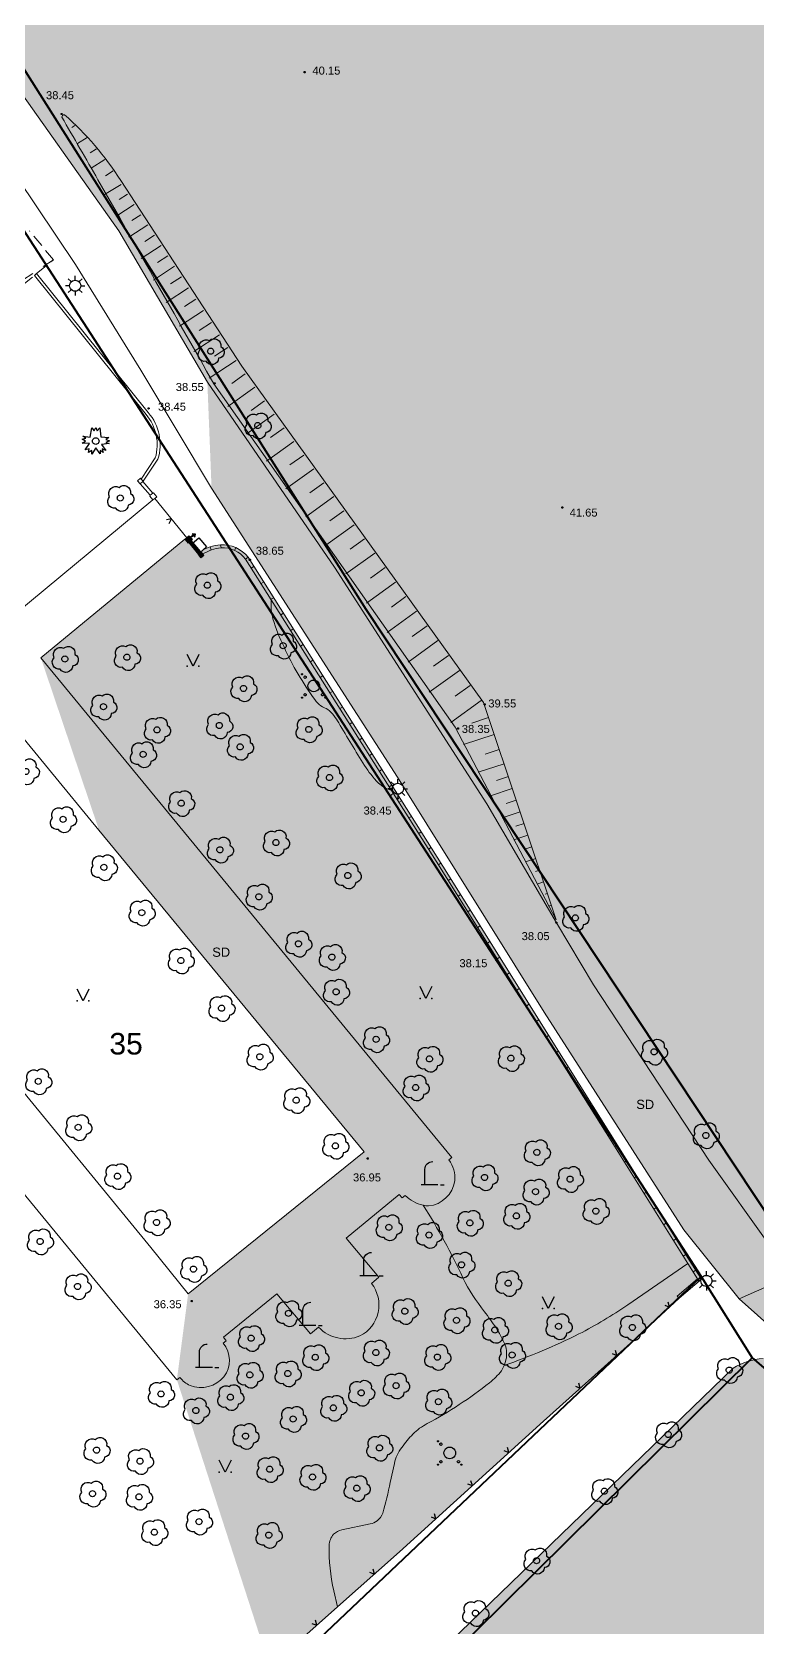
# Model space of a CAD drawing. Header units: metres. Extents: x 363857 to 365179, y 5807840 to 5809004.
# Drawn here: x 364719 to 364777.9, y 5808416.5 to 5808546.1 of the extents above; entities that cross this region are included whole.
import ezdxf

# ---------------------------------------------------------------- set-up
doc = ezdxf.new("R2010")
doc.units = ezdxf.units.M
doc.header["$LTSCALE"] = 0.5
for name, pattern in [('LF11.2', [4, 2, -2]), ('LF11.26', [0]), ('LF11.3', [3, 2, -1])]:
    doc.linetypes.add(name, pattern=pattern)
doc.layers.get('0').update_dxf_attribs({"color": 1, "linetype": 'CONTINUOUS'})
for name, color, linetype in [('Flurstücksgrenze', 5, 'CONTINUOUS'), ('Stk.Bauliche Anlagen', 1, 'CONTINUOUS'), ('Stk.Befestigungsarten', 1, 'CONTINUOUS'), ('Stk.Beleuchtung', 1, 'CONTINUOUS'), ('Stk.Bäume', 1, 'CONTINUOUS'), ('Stk.Böschungen', 1, 'CONTINUOUS'), ('Stk.Einfriedungen', 1, 'CONTINUOUS'), ('Stk.Geländehöhen', 1, 'CONTINUOUS'), ('Stk.Grünflächen', 1, 'CONTINUOUS'), ('Stk.Stadtmöbel', 1, 'CONTINUOUS'), ('Stk.Stromversorgung', 1, 'CONTINUOUS'), ('Stk.Topografie allgemein', 1, 'CONTINUOUS'), ('Stk.Waldflächen', 1, 'CONTINUOUS')]:
    doc.layers.add(name, color=color, linetype=linetype)
doc.styles.add('TA  11.0401.0000', font='Arial.ttf')

# ---------------------------------------------------------------- blocks, each defined once
blk = doc.blocks.new('S11..378')
at = {"color": 0, "lineweight": -2}
blk.add_lwpolyline([(-0.025, 0.05), (0, 0), (0.025, 0.05)], dxfattribs=at)
blk = doc.blocks.new('S11..55', base_point=(0, -0.3))
at = {"lineweight": -2}
blk.add_hatch(color=0, dxfattribs=at).paths.add_polyline_path([(0.15, -0.3), (0.15, 0), (0.1449, 0.0388), (0.1299, 0.075), (0.1061, 0.1061), (0.075, 0.1299), (0.0388, 0.1449), (0, 0.15), (0.0374, 0.1308), (0.0681, 0.102), (0.0895, 0.0657), (0.1, 0.025), (0.1, -0.3)], flags=0)
at = {"color": 0, "lineweight": -2}
blk.add_lwpolyline([(-0.15, -0.3), (-0.15, 0, -0.4142136), (0, 0.15)], format="xyb", dxfattribs=at)
for points in [[(0.1, -0.3), (0, -0.3), (-0.15, -0.3), (-0.225, -0.3)], [(0.15, -0.3), (0.225, -0.3)]]:
    blk.add_lwpolyline(points, dxfattribs=at)
blk = doc.blocks.new('Schaltschrank mit Blitz')
at = {"lineweight": -2}
blk.add_hatch(color=0, dxfattribs=at).paths.add_polyline_path([(0.3387, -0.045), (0.2746, -0.1092), (0.2292, -0.0454), (0.2809, -0.0446), (0.2999, 0.064), (0.2234, 0.0322), (0.2487, 0.1804), (0.2546, 0.1802), (0.2297, 0.0388), (0.2999, 0.0713), (0.3064, 0.0709), (0.2876, -0.0448)], flags=0)
at = {"color": 0, "lineweight": -2}
for points in [[(-0.15, 0.1125), (0.15, 0.1125), (0.15, -0.1125), (-0.15, -0.1125)], [(0.2546, 0.1802), (0.2487, 0.1804), (0.2234, 0.0322), (0.2999, 0.064), (0.2809, -0.0446), (0.2292, -0.0454), (0.2746, -0.1092), (0.3387, -0.045), (0.2876, -0.0448), (0.3064, 0.0709), (0.2999, 0.0713), (0.2297, 0.0388)]]:
    blk.add_lwpolyline(points, close=True, dxfattribs=at)
blk = doc.blocks.new('S11..124')
at = {"color": 0, "lineweight": -2}
for points in [[(-0.1, 0), (-0.175, 0)], [(-0.075, 0.075), (-0.125, 0.125)], [(0, 0.1), (0, 0.175)], [(0.075, 0.075), (0.125, 0.125)], [(0.1, 0), (0.175, 0)], [(-0.075, -0.075), (-0.125, -0.125)], [(0, -0.1), (0, -0.175)], [(0.075, -0.075), (0.125, -0.125)]]:
    blk.add_lwpolyline(points, dxfattribs=at)
blk.add_lwpolyline([(0.0866, -0.05, -0.5773503), (-0.0866, -0.05, -0.5773503), (0, 0.1, -0.5773503)], format="xyb", close=True, dxfattribs=at)
blk = doc.blocks.new('S11..147', base_point=(0, 0.3))
at = {"color": 0, "lineweight": -2}
for points in [[(-0.0957, 0.3975, -0.5773503), (-0.1043, 0.3975, -0.5773503), (-0.1, 0.405, -0.5773503)], [(-0.0663, 0.37, -0.5773503), (-0.0837, 0.37, -0.5773503), (-0.075, 0.385, -0.5773503)], [(0.0433, 0.275, -0.5773503), (-0.0433, 0.275, -0.5773503), (0, 0.35, -0.5773503)], [(-0.0957, 0.1975, -0.5773503), (-0.1043, 0.1975, -0.5773503), (-0.1, 0.205, -0.5773503)], [(-0.0663, 0.22, -0.5773503), (-0.0837, 0.22, -0.5773503), (-0.075, 0.235, -0.5773503)], [(0.0837, 0.22, -0.5773503), (0.0663, 0.22, -0.5773503), (0.075, 0.235, -0.5773503)], [(0.1043, 0.1975, -0.5773503), (0.0957, 0.1975, -0.5773503), (0.1, 0.205, -0.5773503)]]:
    blk.add_lwpolyline(points, format="xyb", close=True, dxfattribs=at)
blk = doc.blocks.new('S11..146', base_point=(0, 0.25))
at = {"color": 0, "lineweight": -2}
blk.add_lwpolyline([(0.05, 0.35), (0, 0.25), (-0.05, 0.35)], dxfattribs=at)
for p in [(-0.05, 0.25), (0.05, 0.25)]:
    blk.add_point(p, dxfattribs=at)
blk = doc.blocks.new('S11..60')
at = {"color": 0, "lineweight": -2}
for points in [[(0.165, 0.075, -0.7675055), (0.13, -0.115, -0.7475991), (-0.075, -0.165, -0.7388858), (-0.175, 0.02, -0.7315501), (-0.02, 0.175, -0.7388858)], [(0.0433, -0.025, -0.5773503), (-0.0433, -0.025, -0.5773503), (0, 0.05, -0.5773503)]]:
    blk.add_lwpolyline(points, format="xyb", close=True, dxfattribs=at)
blk = doc.blocks.new('Geländehöhe')
at = {"color": 0, "lineweight": -2}
for points in [[(0.0087, -0.005, -0.5773503), (-0.0087, -0.005, -0.5773503), (0, 0.01, -0.5773503)], [(0.0043, -0.0025, -0.5773503), (-0.0043, -0.0025, -0.5773503), (0, 0.005, -0.5773503)]]:
    blk.add_lwpolyline(points, format="xyb", close=True, dxfattribs=at)
blk = doc.blocks.new('Nadelbaum')
at = {"color": 0, "lineweight": -2}
blk.add_lwpolyline([(0.185, 0.155), (0.475, 0.125), (0.365, 0.06), (0.5, 0.015), (0.37, -0.045), (0.49, -0.085), (0.21, -0.12), (0.36, -0.335), (0.235, -0.285), (0.265, -0.41), (0.155, -0.34), (0.16, -0.465), (0, -0.245), (-0.14, -0.47), (-0.14, -0.34), (-0.26, -0.415), (-0.24, -0.28), (-0.375, -0.32), (-0.225, -0.09), (-0.49, -0.07), (-0.37, 0), (-0.49, 0.07), (-0.355, 0.1), (-0.46, 0.175), (-0.195, 0.145), (-0.135, 0.475), (-0.06, 0.365), (0, 0.495), (0.05, 0.37), (0.15, 0.475)], close=True, dxfattribs=at)
blk.add_lwpolyline([(0.1039, -0.06, -0.5773503), (-0.1039, -0.06, -0.5773503), (0, 0.12, -0.5773503)], format="xyb", close=True, dxfattribs=at)

msp = doc.modelspace()

# ---------------------------------------------------------------- hatches: boundary and pattern name
at = {"layer": 'Stk.Befestigungsarten', "lineweight": 18, "true_color": 0xe4d1d1}
for points in [[(364764.6455, 5808468.6726), (364774.0009, 5808454.437), (364779.0683, 5808447.3369), (364780.8809, 5808445.1211), (364776.4814, 5808443.1777), (364771.9717, 5808448.7669), (364760.6359, 5808466.4514), (364748.7195, 5808485.531), (364733.6015, 5808509.0135), (364733.2593, 5808517.6359), (364743.58, 5808502.6026), (364755.9606, 5808483.3852), (364761.6172, 5808473.7248)], [(364730.7842, 5808436.5947), (364731.7, 5808443.5831), (364745.9972, 5808455.1061), (364724.4526, 5808481.2498), (364719.7308, 5808495.2335), (364753.1261, 5808454.6511), (364752.8783, 5808454.4556, -0.18354437), (364753.3611, 5808452.7561, -0.34647656), (364751.2304, 5808450.7137, -0.03698761), (364750.7944, 5808450.7748, -0.14306954), (364749.3258, 5808451.5721), (364749.0754, 5808451.3708), (364748.8328, 5808451.6361), (364744.5379, 5808448.1114), (364747.1857, 5808444.9225), (364746.5925, 5808444.4236, -0.47221104), (364745.6615, 5808440.1591, -0.30836061), (364742.3008, 5808440.8637), (364741.6388, 5808440.3392), (364738.8971, 5808443.5818), (364734.5581, 5808440.0508), (364734.7853, 5808439.7717), (364734.5371, 5808439.5698, -0.35436349), (364734.5995, 5808436.832, -0.32023733), (364731.8588, 5808436.1397, -0.12230106), (364731.0341, 5808436.7866)]]:
    msp.add_hatch(color=254, dxfattribs=at).paths.add_polyline_path(points, flags=0)
at = {"layer": 'Stk.Befestigungsarten', "lineweight": 18}
msp.add_hatch(color=9, dxfattribs=at).paths.add_polyline_path([(364865.5289, 5808379.7693), (364862.5947, 5808381.3535), (364846.8894, 5808391.5404), (364833.5565, 5808400.1016), (364823.5591, 5808406.4919), (364816.7596, 5808411.1088), (364804.9708, 5808419.3806, 0.0017968), (364788.4764, 5808432.3831), (364776.4814, 5808443.1777), (364780.8809, 5808445.1211), (364791.6963, 5808436.4919), (364804.4354, 5808426.1408), (364815.5788, 5808417.2292), (364823.8065, 5808410.8236), (364832.8914, 5808404.9468), (364846.7479, 5808395.9409), (364863.2677, 5808385.2468, 0.02190614), (364870.0932, 5808381.5097)], flags=0)
at = {"layer": 'Stk.Einfriedungen', "lineweight": 18, "true_color": 0xe5e5e5}
for points in [[(364732.0215, 5808504.8117), (364731.957, 5808504.7596), (364731.7493, 5808504.591), (364731.7006, 5808504.5562), (364731.4416, 5808504.8793), (364731.5805, 5808504.9968), (364731.7576, 5808505.1375)], [(364731.7493, 5808504.591), (364731.957, 5808504.7596), (364732.6985, 5808503.867), (364732.7819, 5808503.7997), (364732.5334, 5808503.631)], [(364734.3224, 5808504.4022), (364734.3692, 5808504.165, 0.1084737), (364732.8852, 5808503.6758), (364732.7819, 5808503.7997), (364732.6985, 5808503.867, -0.13365209)], [(364734.3224, 5808504.4022, -0.2537307), (364736.5631, 5808503.401), (364736.3662, 5808503.2635, 0.24929541), (364734.3692, 5808504.165)], [(364732.7297, 5808503.3533), (364732.5296, 5808503.5948), (364732.7819, 5808503.7997), (364732.8852, 5808503.6758), (364732.9841, 5808503.5517)], [(364738.4543, 5808499.9544), (364736.3662, 5808503.2635), (364736.5631, 5808503.401), (364752.385, 5808478.3273), (364762.189, 5808462.6372), (364765.8718, 5808456.7724), (364772.6364, 5808445.9849), (364773.4123, 5808444.7623), (364773.0977, 5808444.8102), (364772.2854, 5808446.034), (364765.6686, 5808456.6449), (364761.9855, 5808462.5099), (364752.1821, 5808478.1993), (364748.232, 5808484.4593)], [(364771.5868, 5808443.2146), (364771.4316, 5808443.3976), (364773.0977, 5808444.8102), (364773.4123, 5808444.7623)]]:
    msp.add_hatch(color=254, dxfattribs=at).paths.add_polyline_path(points, flags=0)
at = {"layer": 'Stk.Grünflächen', "lineweight": 18, "true_color": 0xe0ffd9}
for points in [[(364738.4543, 5808499.9544, 0.08119315), (364738.5844, 5808498.4126, 0.04290673), (364739.4891, 5808496.1194, 0.05028826), (364741.9873, 5808491.8397, 0.06975926), (364742.4831, 5808491.3398, 0.01705334), (364743.0568, 5808491.0474, -0.0909391), (364743.9334, 5808489.9538, 0.01007959), (364746.0332, 5808486.5022, 0.05557962), (364747.1625, 5808485.0671, 0.11955518), (364748.232, 5808484.4593), (364752.1821, 5808478.1993), (364761.9855, 5808462.5099), (364765.6686, 5808456.6449), (364772.2854, 5808446.034), (364767.4143, 5808442.6877, -0.03146457), (364763.4524, 5808440.3169, -0.03089924), (364757.3735, 5808437.759, 0.06421351), (364757.5544, 5808438.3931, 0.13065501), (364757.4105, 5808439.5528, 0.02565081), (364756.7172, 5808440.8078, 0.02174512), (364755.7727, 5808442.128, -0.05092414), (364754.0236, 5808444.873, 0.03451614), (364750.7944, 5808450.7748, 0.03698761), (364751.2304, 5808450.7137, 0.34647656), (364753.3611, 5808452.7561, 0.18354437), (364752.8783, 5808454.4556), (364753.1261, 5808454.6511), (364719.7308, 5808495.2335), (364731.4416, 5808504.8793), (364731.7006, 5808504.5562), (364731.7493, 5808504.591), (364732.5334, 5808503.631), (364732.7819, 5808503.7997), (364732.5296, 5808503.5948), (364732.7297, 5808503.3533), (364732.9841, 5808503.5517), (364732.8852, 5808503.6758, -0.1084737), (364734.3692, 5808504.165, -0.24929541), (364736.3662, 5808503.2635)], [(364748.232, 5808484.4593, -0.11955518), (364747.1625, 5808485.0671, -0.05557962), (364746.0332, 5808486.5022, -0.01007959), (364743.9334, 5808489.9538, 0.0909391), (364743.0568, 5808491.0474, -0.01705334), (364742.4831, 5808491.3398, -0.06975926), (364741.9873, 5808491.8397, -0.05028826), (364739.4891, 5808496.1194, -0.04290673), (364738.5844, 5808498.4126, -0.08119315), (364738.4543, 5808499.9544)], [(364743.8377, 5808418.1509), (364738.334, 5808413.2822), (364730.7842, 5808436.5947), (364731.0341, 5808436.7866, 0.12230106), (364731.8588, 5808436.1397, 0.32023733), (364734.5995, 5808436.832, 0.35436349), (364734.5371, 5808439.5698), (364734.7853, 5808439.7717), (364734.5581, 5808440.0508), (364738.8971, 5808443.5818), (364741.6388, 5808440.3392), (364742.3008, 5808440.8637, 0.30836061), (364745.6615, 5808440.1591, 0.47221104), (364746.5925, 5808444.4236), (364747.1857, 5808444.9225), (364744.5379, 5808448.1114), (364748.8328, 5808451.6361), (364749.0754, 5808451.3708), (364749.3258, 5808451.5721, 0.14306954), (364750.7944, 5808450.7748, -0.03451614), (364754.0236, 5808444.873, 0.05092414), (364755.7727, 5808442.128, -0.02174512), (364756.7172, 5808440.8078, -0.02565081), (364757.4105, 5808439.5528, -0.13065501), (364757.5544, 5808438.3931, -0.06421351), (364757.3735, 5808437.759, -0.0825406), (364757.149, 5808437.3286, -0.06050367), (364756.1943, 5808436.3595, -0.04448556), (364751.1219, 5808433.0397, 0.06962608), (364749.9541, 5808432.1871, 0.02169881), (364749.0645, 5808431.1061, 0.11668682), (364748.4532, 5808429.797), (364748.12, 5808428.2595, -0.0224932), (364747.5199, 5808425.7668, -0.11062086), (364747.0609, 5808425.1283, -0.1028653), (364746.496, 5808424.8949), (364744.1822, 5808424.4002, 0.13694176), (364743.5136, 5808424.0468, 0.17959957), (364743.1568, 5808423.1406, 0.06075), (364743.5226, 5808419.4609)], [(364760.5653, 5808433.2493), (364748.8775, 5808422.6142), (364743.8377, 5808418.1509), (364743.5226, 5808419.4609, -0.06075), (364743.1568, 5808423.1406, -0.17959957), (364743.5136, 5808424.0468, -0.13694176), (364744.1822, 5808424.4002), (364746.496, 5808424.8949, 0.1028653), (364747.0609, 5808425.1283, 0.11062086), (364747.5199, 5808425.7668, 0.0224932), (364748.12, 5808428.2595), (364748.4532, 5808429.797, -0.11668682), (364749.0645, 5808431.1061, -0.02169881), (364749.9541, 5808432.1871, -0.06962608), (364751.1219, 5808433.0397, 0.04448556), (364756.1943, 5808436.3595, 0.06050367), (364757.149, 5808437.3286, 0.0825406), (364757.3735, 5808437.759, 0.03089924), (364763.4524, 5808440.3169, 0.03146457), (364767.4143, 5808442.6877), (364772.2854, 5808446.034), (364773.0977, 5808444.8102), (364771.4316, 5808443.3976), (364771.5868, 5808443.2146), (364767.8869, 5808439.7892)]]:
    msp.add_hatch(color=254, dxfattribs=at).paths.add_polyline_path(points, flags=0)
at = {"layer": 'Stk.Waldflächen', "lineweight": 18, "true_color": 0xb3ff7f}
for points in [[(364856.1056, 5808603.8311), (364866.0623, 5808600.2262), (364875.1949, 5808596.9995), (364881.8111, 5808594.6518), (364887.4852, 5808592.6483), (364895.9869, 5808589.2956), (364906.0928, 5808585.2734), (364917.4822, 5808580.7702), (364921.6797, 5808578.0866), (364934.3953, 5808570.256), (364780.8809, 5808445.1211), (364779.0683, 5808447.3369), (364774.0009, 5808454.437), (364764.6455, 5808468.6726), (364761.6172, 5808473.7248), (364755.9606, 5808483.3852), (364743.58, 5808502.6026), (364733.2593, 5808517.6359), (364726.0778, 5808529.9147), (364716.5473, 5808543.3564), (364713.8791, 5808547.2331)], [(364865.5289, 5808379.7693), (364867.3813, 5808355.6616), (364822.5641, 5808381.9794), (364790.8276, 5808400.5176, 0.20171767), (364789.9236, 5808400.7082), (364750.0937, 5808396.4049), (364749.6682, 5808412.1109), (364775.972, 5808437.5387, -0.11028458), (364778.4213, 5808438.3388), (364788.4764, 5808432.3831, -0.0017968), (364804.9708, 5808419.3806), (364816.7596, 5808411.1088), (364823.5591, 5808406.4919), (364833.5565, 5808400.1016), (364846.8894, 5808391.5404), (364862.5947, 5808381.3535)]]:
    msp.add_hatch(color=71, dxfattribs=at).paths.add_polyline_path(points, flags=0)

# ---------------------------------------------------------------- linework, layer by layer
at = {"layer": 'Flurstücksgrenze', "color": 7, "linetype": 'Continuous', "lineweight": 40}
for p, q in [((364698.368, 5808574.568), (364746.144, 5808499.196)), ((364692.76, 5808569.416), (364773.383, 5808444.993)), ((364746.144, 5808499.196), (364782.683, 5808444.044)), ((364773.383, 5808444.993), (364735.885, 5808409.442)), ((364773.383, 5808444.993), (364777.518, 5808438.386)), ((364737.771, 5808399.071), (364777.518, 5808438.386)), ((364777.518, 5808438.386), (364794.844, 5808423.492))]:
    msp.add_line(p, q, dxfattribs=at)
at = {"layer": 'Stk.Bauliche Anlagen', "color": 7, "linetype": 'LF11.3', "lineweight": 18}
for p, q in [((364720.7551, 5808527.5613), (364718.8042, 5808529.9306)), ((364719.3874, 5808526.4413), (364720.7551, 5808527.5613)), ((364715.9516, 5808523.6276), (364719.2018, 5808526.2893)), ((364719.2018, 5808526.2893), (364719.3874, 5808526.4413))]:
    msp.add_line(p, q, dxfattribs=at)
at = {"layer": 'Stk.Bauliche Anlagen', "color": 7, "linetype": 'LF11.2', "lineweight": 18}
msp.add_line((364720.7551, 5808527.5613), (364696.8782, 5808511.9126), dxfattribs=at)
at = {"layer": 'Stk.Böschungen', "color": 7, "linetype": 'Continuous', "lineweight": 9}
for p, q in [((364722.485, 5808538.4788), (364722.2514, 5808538.3228)), ((364723.498, 5808537.5069), (364722.7203, 5808536.9998)), ((364724.239, 5808536.5734), (364723.7334, 5808536.2613)), ((364724.9407, 5808535.7179), (364723.8127, 5808535.0159)), ((364725.6037, 5808534.7847), (364724.9813, 5808534.3948)), ((364726.2604, 5808533.6869), (364724.9157, 5808532.8814)), ((364726.77, 5808532.9064), (364726.0826, 5808532.4596)), ((364727.3167, 5808532.069), (364725.8925, 5808531.1427)), ((364728.41, 5808530.3943), (364726.8851, 5808529.4047)), ((364727.8633, 5808531.2317), (364727.127, 5808530.7512)), ((364728.9567, 5808529.557), (364728.1686, 5808529.047)), ((364729.5034, 5808528.7197), (364727.8789, 5808527.6635)), ((364730.0501, 5808527.8823), (364729.2124, 5808527.3385)), ((364730.5968, 5808527.045), (364728.8728, 5808525.9213)), ((364731.1593, 5808526.1834), (364730.271, 5808525.6052)), ((364731.7389, 5808525.2957), (364729.9084, 5808524.1045)), ((364732.3359, 5808524.3813), (364731.3933, 5808523.7668)), ((364732.951, 5808523.4392), (364731.0076, 5808522.1745)), ((364733.5848, 5808522.4684), (364732.5832, 5808521.8173)), ((364734.238, 5808521.468), (364732.1736, 5808520.1259)), ((364734.9111, 5808520.437), (364733.8481, 5808519.744)), ((364735.6048, 5808519.3744), (364733.4122, 5808517.9485)), ((364737.1179, 5808517.2092), (364734.9365, 5808515.6453)), ((364736.3363, 5808518.2907), (364735.2532, 5808517.5115)), ((364737.9039, 5808516.1214), (364736.8083, 5808515.333)), ((364738.6945, 5808515.0274), (364736.4887, 5808513.4441)), ((364739.4897, 5808513.927), (364738.382, 5808513.1284)), ((364740.2894, 5808512.8202), (364738.06, 5808511.2157)), ((364741.0939, 5808511.707), (364739.9722, 5808510.9008)), ((364741.9029, 5808510.5874), (364739.6409, 5808508.9737)), ((364742.7167, 5808509.4613), (364741.5812, 5808508.6468)), ((364743.5351, 5808508.3287), (364741.2506, 5808506.6909)), ((364744.3583, 5808507.1895), (364743.2093, 5808506.3661)), ((364745.1863, 5808506.0437), (364742.8818, 5808504.3776)), ((364746.0191, 5808504.8913), (364744.8588, 5808504.0553)), ((364746.8567, 5808503.7322), (364744.5178, 5808502.0575)), ((364747.6991, 5808502.5664), (364746.5264, 5808501.7192)), ((364748.5464, 5808501.3938), (364746.1897, 5808499.6864)), ((364750.2558, 5808499.0282), (364747.8713, 5808497.3018)), ((364749.3986, 5808500.2144), (364748.211, 5808499.3594)), ((364751.118, 5808497.8352), (364749.9138, 5808496.974)), ((364751.9851, 5808496.6352), (364749.5672, 5808494.8968)), ((364752.8572, 5808495.4283), (364751.6433, 5808494.5511)), ((364753.7344, 5808494.2144), (364751.287, 5808492.4577)), ((364754.6167, 5808492.9935), (364753.3854, 5808492.1108)), ((364755.504, 5808491.7655), (364753.0308, 5808489.9848)), ((364756.1109, 5808490.3838), (364754.7481, 5808489.9329)), ((364756.5666, 5808489.0225), (364754.081, 5808488.1919)), ((364756.9825, 5808487.7799), (364755.8407, 5808487.3991)), ((364757.3646, 5808486.6385), (364755.2667, 5808485.9399)), ((364757.7154, 5808485.5905), (364756.7519, 5808485.2698)), ((364758.0376, 5808484.6278), (364756.2668, 5808484.0404)), ((364758.355, 5808483.6796), (364757.5477, 5808483.4104)), ((364758.6725, 5808482.7313), (364757.2108, 5808482.2476)), ((364759.3073, 5808480.8347), (364758.1548, 5808480.4548)), ((364758.9899, 5808481.783), (364758.3371, 5808481.5657)), ((364759.6247, 5808479.8864), (364759.126, 5808479.7219)), ((364759.9421, 5808478.9381), (364759.0977, 5808478.6639)), ((364760.2596, 5808477.9898), (364759.9159, 5808477.8763)), ((364760.577, 5808477.0415), (364760.0457, 5808476.8634)), ((364760.8944, 5808476.0932), (364760.7048, 5808476.0325)), ((364761.2118, 5808475.1449), (364760.9887, 5808475.0725))]:
    msp.add_line(p, q, dxfattribs=at)
at = {"layer": 'Stk.Böschungen', "color": 7, "linetype": 'Continuous', "lineweight": 18}
for p, q in [((364736.0551, 5808518.9292, 39.346), (364726.2325, 5808533.9976)), ((364755.7094, 5808491.6112), (364736.0551, 5808518.9292, 39.346)), ((364761.5925, 5808473.9604), (364755.7094, 5808491.6112))]:
    msp.add_line(p, q, dxfattribs=at)
for centre, radius, start, end in [((364721.6424, 5808539.1415), 0.2116, 90.454358, 173.842958), ((363126.7972, 5807616.0899), 1842.5326, 29.8820467, 30.0649397), ((364705.0123, 5808520.4497), 25.1762, 32.555961, 48.663529), ((358395.2426, 5804927.5742), 7284.5498, 29.52561119, 29.67557019)]:
    msp.add_arc(centre, radius, start, end, dxfattribs=at)
at = {"layer": 'Stk.Einfriedungen', "color": 7, "linetype": 'Continuous', "lineweight": 18}
for p, q in [((364728.2774, 5808515.002), (364719.2018, 5808526.2893)), ((364728.4623, 5808515.1549), (364719.3874, 5808526.4413)), ((364727.8875, 5808509.7584), (364729.0289, 5808511.4744)), ((364728.0409, 5808509.5788), (364729.2486, 5808511.3714)), ((364727.8329, 5808509.8222), (364727.5895, 5808509.6062)), ((364727.8004, 5808509.3748), (364727.5895, 5808509.6062)), ((364728.0203, 5808509.5626), (364727.8004, 5808509.3748)), ((364728.6246, 5808508.4379), (364727.8004, 5808509.3748)), ((364727.8875, 5808509.7584), (364727.8329, 5808509.8222)), ((364728.0409, 5808509.5788), (364727.8875, 5808509.7584)), ((364728.0409, 5808509.5788), (364728.0203, 5808509.5626)), ((364728.0203, 5808509.5626), (364728.8272, 5808508.61)), ((364728.6246, 5808508.4379), (364728.5729, 5808508.3724)), ((364728.8389, 5808508.0585), (364728.5729, 5808508.3724)), ((364728.8272, 5808508.61), (364728.6246, 5808508.4379)), ((364728.8788, 5808508.6414), (364728.8272, 5808508.61)), ((364728.8389, 5808508.0585), (364728.9911, 5808508.1853)), ((364729.1538, 5808508.3206), (364728.8788, 5808508.6414)), ((364728.9911, 5808508.1853), (364729.1538, 5808508.3206)), ((364731.5805, 5808504.9968), (364731.4416, 5808504.8793)), ((364731.7576, 5808505.1375), (364731.5805, 5808504.9968)), ((364731.7493, 5808504.591), (364731.957, 5808504.7596)), ((364732.0215, 5808504.8117), (364731.7576, 5808505.1375)), ((364731.957, 5808504.7596), (364732.0215, 5808504.8117)), ((364731.957, 5808504.7596), (364732.6985, 5808503.867)), ((364734.3224, 5808504.4022), (364734.3692, 5808504.165)), ((364732.6985, 5808503.867), (364732.7819, 5808503.7997)), ((364732.8852, 5808503.6758), (364732.7819, 5808503.7997)), ((364736.5631, 5808503.401), (364736.3662, 5808503.2635)), ((364752.385, 5808478.3273), (364736.5631, 5808503.401)), ((364748.232, 5808484.4593), (364738.4543, 5808499.9544)), ((364762.189, 5808462.6372), (364752.385, 5808478.3273)), ((364765.8718, 5808456.7724), (364762.189, 5808462.6372)), ((364772.6364, 5808445.9849), (364765.8718, 5808456.7724)), ((364773.0977, 5808444.8102), (364772.2854, 5808446.034)), ((364773.4123, 5808444.7623), (364772.6364, 5808445.9849))]:
    msp.add_line(p, q, dxfattribs=at)
at = {"layer": 'Stk.Einfriedungen', "color": 7, "linetype": 'LF11.26', "lineweight": 18}
for p, q in [((364731.5805, 5808504.9968), (364728.9911, 5808508.1853)), ((364767.8869, 5808439.7892), (364771.5868, 5808443.2146)), ((364760.5653, 5808433.2493), (364767.8869, 5808439.7892)), ((364748.8775, 5808422.6142), (364760.5653, 5808433.2493)), ((364743.8377, 5808418.1509), (364748.8775, 5808422.6142)), ((364743.8377, 5808418.1509), (364738.334, 5808413.2822))]:
    msp.add_line(p, q, dxfattribs=at)
at = {"layer": 'Stk.Einfriedungen', "color": 7, "linetype": 'Continuous', "lineweight": 9}
for p, q in [((364731.571, 5808504.7179), (364731.8889, 5808504.9754)), ((364732.1497, 5808504.1007), (364732.361, 5808504.2733)), ((364733.5591, 5808503.9869), (364733.4747, 5808504.2431)), ((364735.4719, 5808503.9668), (364735.5698, 5808504.1859)), ((364732.8563, 5808503.452), (364732.6566, 5808503.6979)), ((364736.8287, 5808502.5306), (364737.0316, 5808502.6586)), ((364737.6292, 5808501.262), (364737.832, 5808501.3901)), ((364738.4296, 5808499.9935), (364738.6325, 5808500.1215)), ((364739.2301, 5808498.7249), (364739.433, 5808498.853)), ((364740.0306, 5808497.4564), (364740.2335, 5808497.5844)), ((364740.8311, 5808496.1878), (364741.0339, 5808496.3158)), ((364741.6316, 5808494.9193), (364741.8344, 5808495.0473)), ((364742.432, 5808493.6507), (364742.6349, 5808493.7787)), ((364743.2325, 5808492.3822), (364743.4354, 5808492.5102)), ((364744.033, 5808491.1136), (364744.2359, 5808491.2416)), ((364744.8335, 5808489.8451), (364745.0363, 5808489.9731)), ((364745.634, 5808488.5765), (364745.8368, 5808488.7045)), ((364746.4344, 5808487.308), (364746.6373, 5808487.436)), ((364747.2349, 5808486.0394), (364747.4378, 5808486.1674)), ((364748.0354, 5808484.7708), (364748.2383, 5808484.8988)), ((364748.8359, 5808483.5023), (364749.0387, 5808483.6303)), ((364749.6364, 5808482.2337), (364749.8392, 5808482.3617)), ((364750.4368, 5808480.9652), (364750.6397, 5808481.0932)), ((364751.2373, 5808479.6966), (364751.4402, 5808479.8246)), ((364752.0378, 5808478.428), (364752.2406, 5808478.5561)), ((364752.8336, 5808477.1566), (364753.0365, 5808477.2846)), ((364753.6285, 5808475.8845), (364753.8314, 5808476.0125)), ((364754.4234, 5808474.6124), (364754.6263, 5808474.7404)), ((364755.2182, 5808473.3403), (364755.4211, 5808473.4683)), ((364756.0131, 5808472.0682), (364756.216, 5808472.1962)), ((364756.8079, 5808470.7961), (364757.0109, 5808470.9241)), ((364757.6028, 5808469.524), (364757.8058, 5808469.652)), ((364758.3977, 5808468.2519), (364758.6006, 5808468.38)), ((364759.1925, 5808466.9798), (364759.3955, 5808467.1079)), ((364759.9874, 5808465.7077), (364760.1904, 5808465.8358)), ((364760.7823, 5808464.4356), (364760.9852, 5808464.5637)), ((364761.5771, 5808463.1635), (364761.7801, 5808463.2916)), ((364762.3734, 5808461.8923), (364762.5764, 5808462.0203)), ((364763.1711, 5808460.622), (364763.374, 5808460.75)), ((364763.9688, 5808459.3517), (364764.1717, 5808459.4797)), ((364764.7665, 5808458.0814), (364764.9694, 5808458.2094)), ((364765.5642, 5808456.8111), (364765.7671, 5808456.9391)), ((364766.3585, 5808455.5386), (364766.5641, 5808455.6683)), ((364767.1522, 5808454.2658), (364767.361, 5808454.3975)), ((364767.9459, 5808452.9929), (364768.1579, 5808453.1267)), ((364768.7396, 5808451.7201), (364768.9548, 5808451.8559)), ((364769.5333, 5808450.4473), (364769.7517, 5808450.5851)), ((364770.3271, 5808449.1744), (364770.5486, 5808449.3143)), ((364771.1208, 5808447.9016), (364771.3455, 5808448.0434)), ((364771.9145, 5808446.6288), (364772.1424, 5808446.7726)), ((364772.7274, 5808445.3681), (364772.9419, 5808445.5035)), ((364772.4995, 5808443.9884), (364772.3444, 5808444.1715))]:
    msp.add_line(p, q, dxfattribs=at)
at = {"layer": 'Stk.Einfriedungen', "color": 7, "linetype": 'Continuous', "lineweight": 18}
msp.add_lwpolyline([(364731.4416, 5808504.8793), (364731.7006, 5808504.5562), (364731.7493, 5808504.591), (364732.5334, 5808503.631), (364732.7819, 5808503.7997), (364732.5296, 5808503.5948), (364732.7297, 5808503.3533), (364732.9841, 5808503.5517), (364732.8852, 5808503.6758, -0.1084737), (364734.3692, 5808504.165, -0.24929541), (364736.3662, 5808503.2635), (364738.4543, 5808499.9544)], format="xyb", dxfattribs=at)
msp.add_lwpolyline([(364748.232, 5808484.4593), (364752.1821, 5808478.1993), (364761.9855, 5808462.5099), (364765.6686, 5808456.6449), (364772.2854, 5808446.034)], dxfattribs=at)
msp.add_lwpolyline([(364771.5868, 5808443.2146), (364771.4316, 5808443.3976), (364773.0977, 5808444.8102), (364773.4123, 5808444.7623), (364771.5868, 5808443.2146)], close=True, dxfattribs=at)
for centre, radius, start, end in [((364725.389, 5808512.5428), 3.7935, 343.641672, 40.410744), ((364725.3889, 5808512.5427), 4.0335, 343.118141, 40.362394), ((364734.4937, 5808501.1513), 3.2554, 93.015873, 123.466221), ((364734.5198, 5808501.836), 2.5738, 37.449243, 94.398227)]:
    msp.add_arc(centre, radius, start, end, dxfattribs=at)
at = {"layer": 'Stk.Topografie allgemein', "color": 7, "linetype": 'Continuous', "lineweight": 9}
for p, q in [((364722.5594, 5808527.1831), (364709.2158, 5808546.9919)), ((364716.5473, 5808543.3564), (364726.0778, 5808529.9147)), ((364726.0778, 5808529.9147), (364733.2593, 5808517.6359)), ((364727.8535, 5808518.613), (364722.5594, 5808527.1831)), ((364733.6015, 5808509.0135), (364727.8535, 5808518.613)), ((364733.2593, 5808517.6359), (364743.58, 5808502.6026)), ((364733.7879, 5808517.4919), (364753.3867, 5808489.603)), ((364748.7195, 5808485.531), (364733.6015, 5808509.0135)), ((364743.58, 5808502.6026), (364755.9606, 5808483.3852)), ((364753.3867, 5808489.603), (364761.5925, 5808473.9604)), ((364760.6359, 5808466.4514), (364748.7195, 5808485.531)), ((364755.9606, 5808483.3852), (364761.6172, 5808473.7248, 38.046)), ((364761.6172, 5808473.7248, 38.046), (364764.6455, 5808468.6726)), ((364764.6455, 5808468.6726), (364774.0009, 5808454.437)), ((364771.9717, 5808448.7669), (364760.6359, 5808466.4514)), ((364774.0009, 5808454.437), (364779.0683, 5808447.3369)), ((364776.4814, 5808443.1777), (364771.9717, 5808448.7669)), ((364776.4814, 5808443.1777), (364780.8809, 5808445.1211)), ((364788.4764, 5808432.3831), (364776.4814, 5808443.1777)), ((364749.6682, 5808412.1109), (364775.972, 5808437.5387)), ((364748.4532, 5808429.797), (364748.12, 5808428.2595)), ((364746.496, 5808424.8949), (364744.1822, 5808424.4002)), ((364743.5226, 5808419.4609), (364743.8377, 5808418.1509))]:
    msp.add_line(p, q, dxfattribs=at)
at = {"layer": 'Stk.Topografie allgemein', "color": 7, "linetype": 'Continuous', "lineweight": 18}
for p, q in [((364714.997, 5808496.6196), (364728.8389, 5808508.0585)), ((364724.4526, 5808481.2498), (364715.6574, 5808491.9139)), ((364745.9972, 5808455.1061), (364724.4526, 5808481.2498)), ((364716.9844, 5808461.5695), (364728.6574, 5808447.3432)), ((364731.7, 5808443.5831), (364745.9972, 5808455.1061)), ((364715.7635, 5808454.8485), (364730.7842, 5808436.5947)), ((364744.5379, 5808448.1114), (364748.8328, 5808451.6361)), ((364748.8328, 5808451.6361), (364749.0754, 5808451.3708)), ((364749.0754, 5808451.3708), (364749.3258, 5808451.5721)), ((364728.6574, 5808447.3432), (364731.7, 5808443.5831)), ((364747.1857, 5808444.9225), (364744.5379, 5808448.1114)), ((364746.5925, 5808444.4236), (364747.1857, 5808444.9225)), ((364734.5581, 5808440.0508), (364738.8971, 5808443.5818)), ((364738.8971, 5808443.5818), (364741.6388, 5808440.3392)), ((364741.6388, 5808440.3392), (364742.3008, 5808440.8637)), ((364734.7853, 5808439.7717), (364734.5371, 5808439.5698)), ((364734.5581, 5808440.0508), (364734.7853, 5808439.7717)), ((364730.7842, 5808436.5947), (364731.0341, 5808436.7866))]:
    msp.add_line(p, q, dxfattribs=at)
msp.add_lwpolyline([(364750.7944, 5808450.7748, 0.03698761), (364751.2304, 5808450.7137, 0.34647656), (364753.3611, 5808452.7561, 0.18354437), (364752.8783, 5808454.4556), (364753.1261, 5808454.6511), (364719.7308, 5808495.2335), (364731.4416, 5808504.8793)], format="xyb", dxfattribs=at)
at = {"layer": 'Stk.Topografie allgemein', "color": 7, "linetype": 'Continuous', "lineweight": 9}
for points in [[(364738.4543, 5808499.9544, 0.08119315), (364738.5844, 5808498.4126, 0.04290673), (364739.4891, 5808496.1194, 0.05028826), (364741.9873, 5808491.8397, 0.06975926), (364742.4831, 5808491.3398, 0.01705334), (364743.0568, 5808491.0474, -0.0909391), (364743.9334, 5808489.9538, 0.01007959), (364746.0332, 5808486.5022, 0.05557962), (364747.1625, 5808485.0671, 0.11955518), (364748.232, 5808484.4593)], [(364772.2854, 5808446.034), (364767.4143, 5808442.6877, -0.03146457), (364763.4524, 5808440.3169, -0.03089924), (364757.3735, 5808437.759, 0.06421351), (364757.5544, 5808438.3931, 0.13065501), (364757.4105, 5808439.5528, 0.02565081), (364756.7172, 5808440.8078, 0.02174512), (364755.7727, 5808442.128, -0.05092414), (364754.0236, 5808444.873, 0.03451614), (364750.7944, 5808450.7748)]]:
    msp.add_lwpolyline(points, format="xyb", dxfattribs=at)
at = {"layer": 'Stk.Topografie allgemein', "color": 7, "linetype": 'Continuous', "lineweight": 18}
for centre, radius, start, end in [((364751.4248, 5808453.6872), 2.9798, 225.218515, 257.786627), ((364744.3727, 5808442.6743), 2.8262, 297.130375, 38.239169), ((364744.4981, 5808442.977), 3.0486, 223.883523, 292.43433), ((364732.8794, 5808438.1624), 2.1746, 322.280771, 40.330644), ((364732.749, 5808438.1237), 2.1746, 217.943794, 245.834623), ((364732.7441, 5808438.406), 2.4331, 248.662386, 319.690408)]:
    msp.add_arc(centre, radius, start, end, dxfattribs=at)
at = {"layer": 'Stk.Topografie allgemein', "color": 7, "linetype": 'Continuous', "lineweight": 9}
for centre, radius, start, end in [((364778.9883, 5808432.4541), 5.912, 95.503566, 120.677198), ((364752.682, 5808440.7744), 5.6416, 308.504109, 322.353646), ((364755.9665, 5808438.2191), 1.4803, 323.016075, 341.890202), ((364735.0384, 5808463.1491), 34.1358, 298.109754, 308.298376), ((364753.5845, 5808428.4406), 5.2169, 118.167113, 134.098524), ((364761.958, 5808421.402), 16.1373, 138.061496, 143.033717), ((364751.5254, 5808429.1597), 3.1376, 141.658065, 168.280323), ((364720.1289, 5808433.6796), 28.511, 343.886923, 349.041116), ((364746.2172, 5808426.37), 1.5012, 280.702798, 304.195162), ((364745.8651, 5808426.4722), 1.7989, 311.66376, 336.913533), ((364744.5559, 5808423.1131), 1.3994, 138.145383, 178.87238), ((364744.481, 5808423.0258), 1.4065, 102.264073, 133.454803), ((364758.4266, 5808422.8005), 15.2736, 178.724248, 192.630032)]:
    msp.add_arc(centre, radius, start, end, dxfattribs=at)

# ---------------------------------------------------------------- block references
at = {"layer": 'Stk.Beleuchtung', "color": 7, "xscale": 4.5, "yscale": 4.5}
for p in [(364722.5189, 5808525.4628), (364748.7396, 5808484.6072), (364773.8102, 5808444.6292)]:
    msp.add_blockref('S11..124', p, dxfattribs=at)
at = {"layer": 'Stk.Bäume', "color": 7}
for name, p, xscale, yscale in [('S11..60', (364733.5269, 5808520.1414), 4.95, 4.95), ('S11..60', (364737.3567, 5808514.1028), 4.95, 4.95), ('Nadelbaum', (364724.1887, 5808512.8401), 2.25, 2.25), ('S11..60', (364726.1856, 5808508.2166), 4.95, 4.95), ('S11..60', (364733.258, 5808501.1308), 4.95, 4.95), ('S11..60', (364726.7253, 5808495.2832), 4.95, 4.95), ('S11..60', (364739.4112, 5808496.2245), 4.95, 4.95), ('S11..60', (364721.6795, 5808495.1445), 4.95, 4.95), ('S11..60', (364736.1975, 5808492.7499), 4.95, 4.95), ('S11..60', (364724.8137, 5808491.271), 4.95, 4.95), ('S11..60', (364729.1661, 5808489.3833), 4.95, 4.95), ('S11..60', (364734.2296, 5808489.7414), 4.95, 4.95), ('S11..60', (364741.4977, 5808489.4248), 4.95, 4.95), ('S11..60', (364735.922, 5808487.9992), 4.95, 4.95), ('S11..60', (364728.036, 5808487.398), 4.95, 4.95), ('S11..60', (364718.5145, 5808486.0092), 4.95, 4.95), ('S11..60', (364743.1799, 5808485.5085), 4.95, 4.95), ('S11..60', (364731.1351, 5808483.4269), 4.95, 4.95), ('S11..60', (364721.5349, 5808482.1174), 4.95, 4.95), ('S11..60', (364738.8324, 5808480.2326), 4.95, 4.95), ('S11..60', (364734.2792, 5808479.6461), 4.95, 4.95), ('S11..60', (364724.8532, 5808478.2183), 4.95, 4.95), ('S11..60', (364744.6689, 5808477.5558), 4.95, 4.95), ('S11..60', (364737.443, 5808475.8325), 4.95, 4.95), ('S11..60', (364727.9333, 5808474.5373), 4.95, 4.95), ('S11..60', (364763.1564, 5808474.1116), 4.95, 4.95), ('S11..60', (364740.6593, 5808472.0087), 4.95, 4.95), ('S11..60', (364743.3771, 5808470.9283), 4.95, 4.95), ('S11..60', (364731.1068, 5808470.6442), 4.95, 4.95), ('S11..60', (364743.7183, 5808468.1074), 4.95, 4.95), ('S11..60', (364734.4144, 5808466.7786), 4.95, 4.95), ('S11..60', (364746.9694, 5808464.2521), 4.95, 4.95), ('S11..60', (364769.5601, 5808463.2342), 4.95, 4.95), ('S11..60', (364737.5187, 5808462.8354), 4.95, 4.95), ('S11..60', (364751.307, 5808462.6612), 4.95, 4.95), ('S11..60', (364757.9222, 5808462.7117), 4.95, 4.95), ('S11..60', (364719.5218, 5808460.8378), 4.95, 4.95), ('S11..60', (364750.1846, 5808460.3293), 4.95, 4.95), ('S11..60', (364740.4839, 5808459.3001), 4.95, 4.95), ('S11..60', (364722.7708, 5808457.1027), 4.95, 4.95), ('S11..60', (364773.763, 5808456.4446), 4.95, 4.95), ('S11..60', (364743.661, 5808455.592), 4.95, 4.95), ('S11..60', (364760.0354, 5808455.0683), 4.95, 4.95), ('S11..60', (364725.9549, 5808453.1301), 4.95, 4.95), ('S11..60', (364755.7804, 5808453.0336), 4.95, 4.95), ('S11..60', (364762.7288, 5808452.8932), 4.95, 4.95), ('S11..60', (364759.929, 5808451.8788), 4.95, 4.95), ('S11..60', (364764.8225, 5808450.2998), 4.95, 4.95), ('S11..60', (364729.1333, 5808449.3809), 4.95, 4.95), ('S11..60', (364748.0054, 5808448.9797), 4.95, 4.95), ('S11..60', (364754.5865, 5808449.3419), 4.95, 4.95), ('S11..60', (364758.3673, 5808449.9074), 4.95, 4.95), ('S11..60', (364719.6671, 5808447.8297), 4.95, 4.95), ('S11..60', (364751.2684, 5808448.3539), 4.95, 4.95), ('S11..60', (364732.1298, 5808445.5863), 4.95, 4.95), ('S11..60', (364753.9098, 5808445.9369), 4.95, 4.95), ('S11..60', (364722.7145, 5808444.178), 4.95, 4.95), ('S11..60', (364757.7039, 5808444.4375), 4.95, 4.95), ('S11..60', (364749.3006, 5808442.1688), 4.95, 4.95), ('S11..60', (364739.8506, 5808441.9957), 4.95, 4.95), ('S11..60', (364753.5024, 5808441.428), 4.95, 4.95), ('S11..60', (364761.7983, 5808440.9395), 4.95, 4.95), ('S11..60', (364736.8148, 5808439.9734), 4.95, 4.95), ('S11..60', (364756.6248, 5808440.6439), 4.95, 4.95), ('S11..60', (364767.7914, 5808440.8518), 4.95, 4.95), ('S11..60', (364742.0288, 5808438.4251), 4.95, 4.95), ('S11..60', (364746.9536, 5808438.8051), 4.95, 4.95), ('S11..60', (364751.9494, 5808438.4386), 4.95, 4.95), ('S11..60', (364758.0183, 5808438.6109), 4.95, 4.95), ('S11..60', (364736.7051, 5808436.9941), 4.95, 4.95), ('S11..60', (364739.7935, 5808437.1021), 4.95, 4.95), ('S11..60', (364775.6608, 5808437.3818), 4.95, 4.95), ('S11..60', (364748.5913, 5808436.1224), 4.95, 4.95), ('S11..60', (364729.4934, 5808435.4464), 4.95, 4.95), ('S11..60', (364735.13, 5808435.1824), 4.95, 4.95), ('S11..60', (364745.7613, 5808435.5375), 4.95, 4.95), ('S11..60', (364752.0342, 5808434.8168), 4.95, 4.95), ('S11..60', (364732.3304, 5808434.1009), 4.95, 4.95), ('S11..60', (364740.2286, 5808433.4107), 4.95, 4.95), ('S11..60', (364743.4942, 5808434.3158), 4.95, 4.95), ('S11..60', (364736.3607, 5808432.0254), 4.95, 4.95), ('S11..60', (364770.7007, 5808432.1607), 4.95, 4.95), ('S11..60', (364724.2561, 5808430.8879), 4.95, 4.95), ('S11..60', (364747.2428, 5808431.0693), 4.95, 4.95), ('S11..60', (364727.7889, 5808429.9877), 4.95, 4.95), ('S11..60', (364738.3242, 5808429.3312), 4.95, 4.95), ('S11..60', (364741.8033, 5808428.7045), 4.95, 4.95), ('S11..60', (364723.9268, 5808427.3443), 4.95, 4.95), ('S11..60', (364727.7024, 5808427.0845), 4.95, 4.95), ('S11..60', (364745.3984, 5808427.7858), 4.95, 4.95), ('S11..60', (364765.5122, 5808427.545), 4.95, 4.95), ('S11..60', (364728.9492, 5808424.216), 4.95, 4.95), ('S11..60', (364732.579, 5808425.075), 4.95, 4.95), ('S11..60', (364738.2485, 5808423.9818), 4.95, 4.95), ('S11..60', (364760.0045, 5808421.9071), 4.95, 4.95), ('S11..60', (364755.0397, 5808417.6411), 4.95, 4.95)]:
    msp.add_blockref(name, p, dxfattribs=dict(at, xscale=xscale, yscale=yscale))
at = {"layer": 'Stk.Einfriedungen', "color": 7, "xscale": 7.5, "yscale": 7.5}
for p, rotation in [((364730.3395, 5808506.5249), 129.08), ((364770.8221, 5808442.5066), 42.79399999999998), ((364766.5317, 5808438.5787), 41.772), ((364763.5485, 5808435.914), 41.772), ((364757.7531, 5808430.6904), 42.3), ((364754.7945, 5808427.9983), 42.3), ((364751.836, 5808425.3063), 42.3), ((364746.8322, 5808420.8029), 41.528), ((364742.1483, 5808416.6564), 41.497)]:
    msp.add_blockref('S11..378', p, dxfattribs=dict(at, rotation=rotation))
at = {"layer": 'Stk.Geländehöhen', "color": 7, "xscale": 5, "yscale": 5}
for p in [(364741.1623, 5808542.8049, 40.146), (364721.4196, 5808539.4071, 38.446), (364733.8396, 5808517.5344, 38.546), (364728.4873, 5808515.4941, 38.446), (364762.1034, 5808507.4497, 41.646), (364736.7106, 5808503.1982, 38.646), (364755.8007, 5808491.4545, 39.546), (364753.633, 5808489.4948, 38.346), (364748.7226, 5808483.8049, 38.446), (364761.6172, 5808473.7248, 38.046), (364756.7443, 5808470.6818, 38.146), (364746.2931, 5808454.5707, 36.946), (364731.9936, 5808442.99, 36.346)]:
    msp.add_blockref('Geländehöhe', p, dxfattribs=at)
at = {"layer": 'Stk.Grünflächen', "color": 7}
for name, p, xscale, yscale in [('S11..146', (364732.101, 5808494.5585), 9.53, 9.53), ('S11..147', (364741.9081, 5808492.954), 9.5, 9.5), ('S11..146', (364723.1625, 5808467.3842), 9.53, 9.53), ('S11..146', (364751.0224, 5808467.5771), 9.53, 9.53), ('S11..146', (364760.9604, 5808442.3741), 9.53, 9.53), ('S11..147', (364752.953, 5808430.6554), 9.5, 9.5), ('S11..146', (364734.7088, 5808429.1042), 9.53, 9.53)]:
    msp.add_blockref(name, p, dxfattribs=dict(at, xscale=xscale, yscale=yscale))
at = {"layer": 'Stk.Stadtmöbel', "color": 7, "xscale": 4.2, "yscale": 4.2}
for p in [(364751.5674, 5808452.4355), (364746.593, 5808445.0457), (364741.6549, 5808440.9996), (364733.2506, 5808437.6081)]:
    msp.add_blockref('S11..55', p, dxfattribs=at)
at = {"layer": 'Stk.Stromversorgung', "color": 7, "xscale": 3.25, "yscale": 3.25, "rotation": 129.942}
msp.add_blockref('Schaltschrank mit Blitz', (364732.609, 5808504.3786), dxfattribs=at)

# ---------------------------------------------------------------- texts
at = {"layer": 'Flurstücksgrenze', "color": 7, "lineweight": 35, "insert": (364725.2955, 5808462.993), "char_height": 1.75, "attachment_point": 7, "line_spacing_factor": 0.84, "style": 'TA  11.0401.0000'}
msp.add_mtext('35', dxfattribs=at)
at = {"layer": 'Stk.Befestigungsarten', "color": 7, "lineweight": 18, "char_height": 0.75, "attachment_point": 7, "line_spacing_factor": 0.84, "style": 'TA  11.0401.0000'}
for insert in [(364733.657, 5808470.942), (364768.1087, 5808458.5804)]:
    msp.add_mtext('SD', dxfattribs=dict(at, insert=insert))
at = {"layer": 'Stk.Geländehöhen', "color": 7, "lineweight": 18, "char_height": 0.65, "attachment_point": 7, "line_spacing_factor": 0.84, "style": 'TA  11.0401.0000'}
for s, insert in [('40.15', (364741.795, 5808542.6)), ('38.45', (364720.15, 5808540.6)), ('38.55', (364730.695, 5808516.9)), ('38.45', (364729.25, 5808515.3)), ('41.65', (364762.695, 5808506.7)), ('38.65', (364737.195, 5808503.6)), ('39.55', (364756.0887, 5808491.1981)), ('38.35', (364753.934, 5808489.1274)), ('38.45', (364745.95, 5808482.5)), ('38.05', (364758.795, 5808472.3)), ('38.15', (364753.74, 5808470.1)), ('36.95', (364745.095, 5808452.7)), ('36.35', (364728.895, 5808442.4))]:
    msp.add_mtext(s, dxfattribs=dict(at, insert=insert))

doc.saveas('drawing.dxf')
